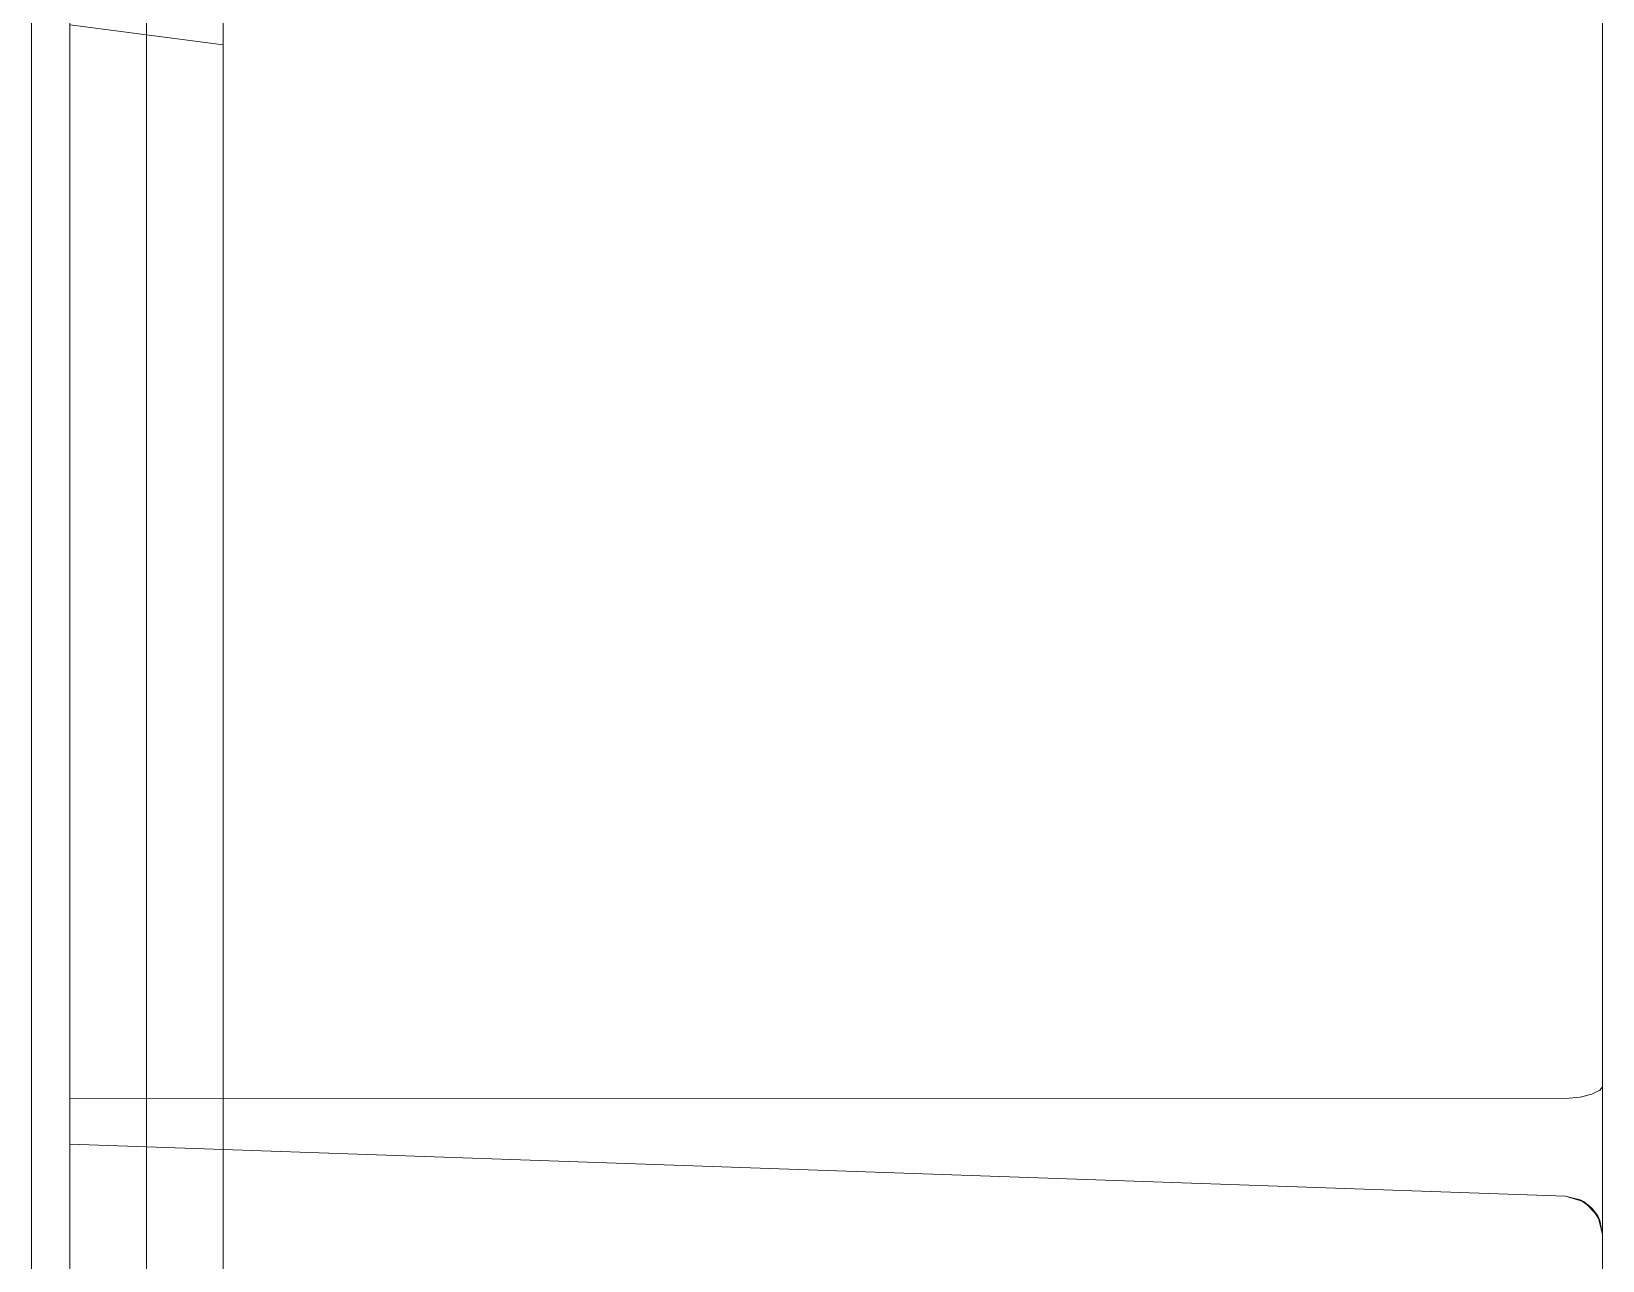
# Model space of a CAD drawing. Header units: millimetres. Extents: x 0 to 1729, y -270 to 583.
# Drawn here: x 1239.84 to 1260.34, y 330.68 to 346.71 of the extents above; entities that cross this region are included whole.
import ezdxf

# ---------------------------------------------------------------- set-up
doc = ezdxf.new("R2010")
doc.units = ezdxf.units.MM
doc.layers.add('OUTLINE', color=7, linetype='Continuous')

msp = doc.modelspace()

# ---------------------------------------------------------------- linework, layer by layer
at = {"layer": 'OUTLINE', "lineweight": 13}
for p, q in [((1260.34, 6), (1260.34, 422)), ((1260.34, 6), (1260.34, 422)), ((1260.34, 6), (1260.34, 422)), ((1260.34, 6), (1260.34, 422)), ((1240.34, 332.788), (1240.34, 367.212)), ((1240.34, 332.788), (1240.34, 367.212)), ((1240.34, 332.788), (1240.34, 367.212)), ((1240.34, 332.788), (1240.34, 367.212)), ((1240.34, 332.788), (1240.34, 367.212)), ((1240.34, 332.788), (1240.34, 367.212)), ((1240.34, 332.788), (1240.34, 367.212)), ((1240.34, 332.788), (1240.34, 367.212)), ((1240.34, 332.788), (1240.34, 367.212)), ((1240.34, 332.788), (1240.34, 367.212)), ((1240.34, 332.788), (1240.34, 367.212)), ((1240.34, 332.788), (1240.34, 367.212)), ((1240.34, 332.788), (1240.34, 367.212)), ((1240.34, 332.788), (1240.34, 367.212)), ((1240.34, 332.788), (1240.34, 367.212)), ((1240.34, 332.788), (1240.34, 367.212)), ((1240.34, 332.788), (1240.34, 367.212)), ((1240.34, 332.788), (1240.34, 367.212)), ((1240.34, 333.194), (1240.34, 366.806)), ((1240.34, 333.194), (1240.34, 366.806)), ((1240.34, 333.194), (1240.34, 366.806)), ((1240.34, 333.194), (1240.34, 366.806)), ((1240.34, 333.194), (1240.34, 366.806)), ((1240.34, 333.194), (1240.34, 366.806)), ((1240.34, 333.194), (1240.34, 366.806)), ((1240.34, 333.194), (1240.34, 366.806)), ((1240.34, 333.194), (1240.34, 366.806)), ((1240.34, 333.194), (1240.34, 366.806)), ((1242.34, 346.54), (1242.34, 361.147)), ((1242.34, 346.54), (1242.34, 361.147)), ((1239.84, 345.461), (1239.84, 354.049)), ((1239.84, 354.049), (1239.84, 345.461)), ((1239.84, 346.514), (1239.84, 353.965)), ((1239.84, 353.965), (1239.84, 346.514)), ((1242.34, 344.631), (1242.34, 352.927)), ((1242.34, 352.927), (1242.34, 344.631)), ((1240.34, 344.417), (1240.34, 352.721)), ((1240.34, 352.721), (1240.34, 344.417)), ((1241.34, 346.628), (1241.34, 352.439)), ((1241.34, 344.54), (1241.34, 352.106)), ((1241.34, 343.162), (1241.34, 351.92)), ((1240.34, 343.31), (1240.34, 351.75)), ((1240.34, 351.75), (1240.34, 343.31)), ((1240.34, 345.118), (1240.34, 351.741)), ((1240.34, 351.741), (1240.34, 345.118)), ((1242.34, 343.31), (1242.34, 351.75)), ((1242.34, 351.75), (1242.34, 343.31)), ((1242.34, 345.118), (1242.34, 351.741)), ((1242.34, 351.741), (1242.34, 345.118)), ((1239.84, 345.165), (1239.84, 351.033)), ((1239.84, 351.033), (1239.84, 345.165)), ((1240.34, 342.57), (1240.34, 351.03)), ((1240.34, 351.03), (1240.34, 342.57)), ((1242.34, 346.54), (1242.34, 350.96)), ((1242.34, 350.96), (1242.34, 346.54)), ((1242.34, 342.098), (1242.34, 350.679)), ((1242.34, 350.679), (1242.34, 342.098)), ((1239.84, 343.647), (1239.84, 349.553)), ((1239.84, 349.553), (1239.84, 343.647)), ((1241.34, 343.663), (1241.34, 349.578)), ((1241.34, 349.578), (1241.34, 343.663)), ((1241.34, 349.559), (1241.34, 343.655)), ((1240.34, 340.994), (1240.34, 348.797)), ((1240.34, 348.797), (1240.34, 340.994)), ((1242.34, 340.994), (1242.34, 348.797)), ((1242.34, 348.797), (1242.34, 340.994)), ((1241.34, 348.382), (1241.34, 340.59)), ((1239.84, 340.431), (1239.84, 348.211)), ((1239.84, 348.211), (1239.84, 340.431)), ((1241.34, 340.463), (1241.34, 348.25)), ((1241.34, 348.25), (1241.34, 340.463)), ((1241.34, 347.628), (1241.34, 338.536)), ((1239.84, 338.211), (1239.84, 347.29)), ((1239.84, 347.29), (1239.84, 338.211)), ((1241.34, 338.25), (1241.34, 347.336)), ((1241.34, 347.336), (1241.34, 338.25)), ((1240.34, 340.964), (1240.34, 347.131)), ((1240.34, 347.131), (1240.34, 340.964)), ((1242.34, 340.964), (1242.34, 347.131)), ((1242.34, 347.131), (1242.34, 340.964)), ((1242.34, 346.54), (1240.34, 346.802)), ((1240.34, 346.802), (1242.34, 346.54)), ((1239.84, 338.609), (1239.84, 346.514)), ((1239.84, 346.514), (1239.84, 338.609)), ((1241.34, 340.646), (1241.34, 346.628)), ((1239.84, 336.205), (1239.84, 345.461)), ((1239.84, 345.461), (1239.84, 336.205)), ((1239.84, 339.142), (1239.84, 345.165)), ((1239.84, 345.165), (1239.84, 339.142)), ((1240.34, 338.347), (1240.34, 345.118)), ((1240.34, 345.118), (1240.34, 338.347)), ((1242.34, 338.347), (1242.34, 345.118)), ((1242.34, 345.118), (1242.34, 338.347)), ((1242.34, 335.669), (1242.34, 344.631)), ((1242.34, 344.631), (1242.34, 335.669)), ((1240.34, 335.451), (1240.34, 344.417)), ((1240.34, 344.417), (1240.34, 335.451)), ((1241.34, 336.543), (1241.34, 344.54)), ((1239.84, 337.607), (1239.84, 343.647)), ((1239.84, 343.647), (1239.84, 337.607)), ((1241.34, 337.615), (1241.34, 343.663)), ((1241.34, 343.663), (1241.34, 337.615)), ((1241.34, 343.655), (1241.34, 337.612)), ((1240.34, 334.466), (1240.34, 343.31)), ((1240.34, 343.31), (1240.34, 334.466)), ((1242.34, 334.466), (1242.34, 343.31)), ((1242.34, 343.31), (1242.34, 334.466)), ((1241.34, 333.762), (1241.34, 343.162)), ((1240.34, 333.642), (1240.34, 342.57)), ((1240.34, 342.57), (1240.34, 333.642)), ((1242.34, 333.042), (1242.34, 342.098)), ((1242.34, 342.098), (1242.34, 333.042)), ((1240.34, 332.757), (1240.34, 340.994)), ((1240.34, 340.994), (1240.34, 332.757)), ((1240.34, 334.669), (1240.34, 340.964)), ((1240.34, 340.964), (1240.34, 334.669)), ((1242.34, 332.757), (1242.34, 340.994)), ((1242.34, 340.994), (1242.34, 332.757)), ((1242.34, 334.669), (1242.34, 340.964)), ((1242.34, 340.964), (1242.34, 334.669)), ((1241.34, 334.56), (1241.34, 340.646)), ((1241.34, 340.59), (1241.34, 332.411)), ((1239.84, 332.279), (1239.84, 340.431)), ((1239.84, 340.431), (1239.84, 332.279)), ((1241.34, 332.303), (1241.34, 340.463)), ((1241.34, 340.463), (1241.34, 332.303)), ((1239.84, 333.033), (1239.84, 339.142)), ((1239.84, 339.142), (1239.84, 333.033)), ((1239.84, 330.34), (1239.84, 338.609)), ((1239.84, 338.609), (1239.84, 330.34)), ((1241.34, 338.536), (1241.34, 328.854)), ((1240.34, 331.5), (1240.34, 338.347)), ((1240.34, 338.347), (1240.34, 331.5)), ((1241.34, 328.597), (1241.34, 338.25)), ((1241.34, 338.25), (1241.34, 328.597)), ((1242.34, 331.5), (1242.34, 338.347)), ((1242.34, 338.347), (1242.34, 331.5)), ((1239.84, 328.565), (1239.84, 338.211)), ((1239.84, 338.211), (1239.84, 328.565)), ((1239.84, 331.5), (1239.84, 337.607)), ((1239.84, 337.607), (1239.84, 331.5)), ((1241.34, 331.5), (1241.34, 337.615)), ((1241.34, 337.615), (1241.34, 331.5)), ((1241.34, 337.612), (1241.34, 331.5)), ((1241.34, 328.206), (1241.34, 336.543)), ((1239.84, 326.385), (1239.84, 336.205)), ((1239.84, 336.205), (1239.84, 326.385)), ((1242.34, 326.144), (1242.34, 335.669)), ((1242.34, 335.669), (1242.34, 326.144)), ((1240.34, 325.927), (1240.34, 335.451)), ((1240.34, 335.451), (1240.34, 325.927)), ((1240.34, 328.331), (1240.34, 334.669)), ((1240.34, 328.331), (1240.34, 334.669)), ((1241.34, 328.44), (1241.34, 334.56)), ((1242.34, 328.331), (1242.34, 334.669)), ((1242.34, 328.331), (1242.34, 334.669)), ((1240.34, 325.316), (1240.34, 334.466)), ((1240.34, 334.466), (1240.34, 325.316)), ((1242.34, 325.316), (1242.34, 334.466)), ((1242.34, 334.466), (1242.34, 325.316)), ((1241.34, 323.826), (1241.34, 333.762)), ((1240.34, 239.358), (1240.34, 333.642)), ((1240.34, 239.358), (1240.34, 333.642)), ((1240.34, 333.194), (1240.34, 332.696)), ((1240.34, 332.696), (1240.34, 333.194)), ((1240.34, 333.194), (1240.34, 332.696)), ((1240.34, 332.696), (1240.34, 333.194)), ((1240.34, 333.194), (1240.34, 332.696)), ((1240.34, 332.696), (1240.34, 333.194)), ((1240.34, 333.194), (1240.34, 332.696)), ((1240.34, 332.696), (1240.34, 333.194)), ((1240.34, 333.194), (1240.34, 332.696)), ((1240.34, 332.696), (1240.34, 333.194)), ((1239.84, 333.033), (1239.84, 326.906)), ((1239.84, 326.906), (1239.84, 333.033)), ((1242.34, 239.958), (1242.34, 333.042)), ((1242.34, 239.958), (1242.34, 333.042)), ((1260.304, 332.9), (1260.34, 332.946)), ((1260.34, 332.946), (1260.304, 332.9)), ((1260.304, 332.9), (1260.34, 332.946)), ((1260.34, 332.946), (1260.304, 332.9)), ((1260.304, 332.9), (1260.34, 332.946)), ((1260.34, 332.946), (1260.304, 332.9)), ((1260.304, 332.9), (1260.34, 332.946)), ((1260.34, 332.946), (1260.304, 332.9)), ((1260.304, 332.9), (1260.34, 332.946)), ((1260.34, 332.946), (1260.304, 332.9)), ((1260.304, 332.9), (1260.34, 332.946)), ((1260.34, 332.946), (1260.304, 332.9)), ((1260.304, 332.9), (1260.34, 332.946)), ((1260.34, 332.946), (1260.304, 332.9)), ((1260.304, 332.9), (1260.34, 332.946)), ((1260.34, 332.946), (1260.304, 332.9)), ((1260.304, 332.9), (1260.34, 332.946)), ((1260.34, 332.946), (1260.304, 332.9)), ((1260.34, 332.785), (1260.34, 332.946)), ((1260.34, 332.946), (1260.34, 332.785)), ((1260.34, 332.785), (1260.34, 332.946)), ((1260.34, 332.946), (1260.34, 332.785)), ((1260.34, 332.785), (1260.34, 332.946)), ((1260.34, 332.946), (1260.34, 332.785)), ((1260.34, 332.785), (1260.34, 332.946)), ((1260.34, 332.946), (1260.34, 332.785)), ((1260.34, 332.785), (1260.34, 332.946)), ((1260.34, 332.946), (1260.34, 332.785)), ((1260.34, 332.785), (1260.34, 332.946)), ((1260.34, 332.946), (1260.34, 332.785)), ((1260.34, 332.785), (1260.34, 332.946)), ((1260.34, 332.946), (1260.34, 332.785)), ((1260.34, 332.785), (1260.34, 332.946)), ((1260.34, 332.946), (1260.34, 332.785)), ((1260.34, 332.785), (1260.34, 332.946)), ((1260.34, 332.946), (1260.34, 332.785)), ((1240.34, 332.788), (1259.857, 332.793)), ((1259.857, 332.793), (1240.34, 332.788)), ((1240.34, 332.788), (1259.857, 332.793)), ((1259.857, 332.793), (1240.34, 332.788)), ((1240.34, 332.788), (1259.857, 332.793)), ((1259.857, 332.793), (1240.34, 332.788)), ((1240.34, 332.788), (1259.857, 332.793)), ((1259.857, 332.793), (1240.34, 332.788)), ((1240.34, 332.788), (1259.857, 332.793)), ((1259.857, 332.793), (1240.34, 332.788)), ((1240.34, 332.788), (1259.857, 332.793)), ((1259.857, 332.793), (1240.34, 332.788)), ((1240.34, 332.788), (1259.857, 332.793)), ((1259.857, 332.793), (1240.34, 332.788)), ((1240.34, 332.788), (1259.857, 332.793)), ((1259.857, 332.793), (1240.34, 332.788)), ((1240.34, 332.788), (1259.857, 332.793)), ((1259.857, 332.793), (1240.34, 332.788)), ((1240.34, 332.611), (1240.34, 332.788)), ((1240.34, 332.788), (1240.34, 332.611)), ((1240.34, 332.611), (1240.34, 332.788)), ((1240.34, 332.788), (1240.34, 332.611)), ((1240.34, 332.611), (1240.34, 332.788)), ((1240.34, 332.788), (1240.34, 332.611)), ((1240.34, 332.611), (1240.34, 332.788)), ((1240.34, 332.788), (1240.34, 332.611)), ((1240.34, 332.611), (1240.34, 332.788)), ((1240.34, 332.788), (1240.34, 332.611)), ((1240.34, 332.611), (1240.34, 332.788)), ((1240.34, 332.788), (1240.34, 332.611)), ((1240.34, 332.611), (1240.34, 332.788)), ((1240.34, 332.788), (1240.34, 332.611)), ((1240.34, 332.611), (1240.34, 332.788)), ((1240.34, 332.788), (1240.34, 332.611)), ((1240.34, 332.611), (1240.34, 332.788)), ((1240.34, 332.788), (1240.34, 332.611)), ((1240.34, 324.19), (1240.34, 332.757)), ((1240.34, 332.757), (1240.34, 324.19)), ((1242.34, 324.19), (1242.34, 332.757)), ((1242.34, 332.757), (1242.34, 324.19)), ((1259.857, 332.793), (1260.047, 332.809)), ((1260.047, 332.809), (1259.857, 332.793)), ((1259.857, 332.793), (1260.047, 332.809)), ((1260.047, 332.809), (1259.857, 332.793)), ((1259.857, 332.793), (1260.047, 332.809)), ((1260.047, 332.809), (1259.857, 332.793)), ((1259.857, 332.793), (1260.047, 332.809)), ((1260.047, 332.809), (1259.857, 332.793)), ((1259.857, 332.793), (1260.047, 332.809)), ((1260.047, 332.809), (1259.857, 332.793)), ((1259.857, 332.793), (1260.047, 332.809)), ((1260.047, 332.809), (1259.857, 332.793)), ((1259.857, 332.793), (1260.047, 332.809)), ((1260.047, 332.809), (1259.857, 332.793)), ((1259.857, 332.793), (1260.047, 332.809)), ((1260.047, 332.809), (1259.857, 332.793)), ((1259.857, 332.793), (1260.047, 332.809)), ((1260.047, 332.809), (1259.857, 332.793)), ((1260.047, 332.809), (1260.202, 332.849)), ((1260.202, 332.849), (1260.047, 332.809)), ((1260.047, 332.809), (1260.202, 332.849)), ((1260.202, 332.849), (1260.047, 332.809)), ((1260.047, 332.809), (1260.202, 332.849)), ((1260.202, 332.849), (1260.047, 332.809)), ((1260.047, 332.809), (1260.202, 332.849)), ((1260.202, 332.849), (1260.047, 332.809)), ((1260.047, 332.809), (1260.202, 332.849)), ((1260.202, 332.849), (1260.047, 332.809)), ((1260.047, 332.809), (1260.202, 332.849)), ((1260.202, 332.849), (1260.047, 332.809)), ((1260.047, 332.809), (1260.202, 332.849)), ((1260.202, 332.849), (1260.047, 332.809)), ((1260.047, 332.809), (1260.202, 332.849)), ((1260.202, 332.849), (1260.047, 332.809)), ((1260.047, 332.809), (1260.202, 332.849)), ((1260.202, 332.849), (1260.047, 332.809)), ((1260.202, 332.849), (1260.304, 332.9)), ((1260.304, 332.9), (1260.202, 332.849)), ((1260.202, 332.849), (1260.304, 332.9)), ((1260.304, 332.9), (1260.202, 332.849)), ((1260.202, 332.849), (1260.304, 332.9)), ((1260.304, 332.9), (1260.202, 332.849)), ((1260.202, 332.849), (1260.304, 332.9)), ((1260.304, 332.9), (1260.202, 332.849)), ((1260.202, 332.849), (1260.304, 332.9)), ((1260.304, 332.9), (1260.202, 332.849)), ((1260.202, 332.849), (1260.304, 332.9)), ((1260.304, 332.9), (1260.202, 332.849)), ((1260.202, 332.849), (1260.304, 332.9)), ((1260.304, 332.9), (1260.202, 332.849)), ((1260.202, 332.849), (1260.304, 332.9)), ((1260.304, 332.9), (1260.202, 332.849)), ((1260.202, 332.849), (1260.304, 332.9)), ((1260.304, 332.9), (1260.202, 332.849)), ((1260.34, 332.268), (1260.34, 332.785)), ((1260.34, 332.785), (1260.34, 332.268)), ((1260.34, 332.268), (1260.34, 332.785)), ((1260.34, 332.785), (1260.34, 332.268)), ((1260.34, 332.268), (1260.34, 332.785)), ((1260.34, 332.785), (1260.34, 332.268)), ((1260.34, 332.268), (1260.34, 332.785)), ((1260.34, 332.785), (1260.34, 332.268)), ((1260.34, 332.268), (1260.34, 332.785)), ((1260.34, 332.785), (1260.34, 332.268)), ((1260.34, 332.268), (1260.34, 332.785)), ((1260.34, 332.785), (1260.34, 332.268)), ((1260.34, 332.268), (1260.34, 332.785)), ((1260.34, 332.785), (1260.34, 332.268)), ((1260.34, 332.268), (1260.34, 332.785)), ((1260.34, 332.785), (1260.34, 332.268)), ((1260.34, 332.268), (1260.34, 332.785)), ((1260.34, 332.785), (1260.34, 332.268)), ((1240.34, 332.696), (1240.34, 332.332)), ((1240.34, 332.332), (1240.34, 332.696)), ((1240.34, 332.696), (1240.34, 332.332)), ((1240.34, 332.332), (1240.34, 332.696)), ((1240.34, 332.696), (1240.34, 332.332)), ((1240.34, 332.332), (1240.34, 332.696)), ((1240.34, 332.696), (1240.34, 332.332)), ((1240.34, 332.332), (1240.34, 332.696)), ((1240.34, 332.696), (1240.34, 332.332)), ((1240.34, 332.332), (1240.34, 332.696)), ((1240.34, 332.414), (1240.34, 332.611)), ((1240.34, 332.611), (1240.34, 332.414)), ((1240.34, 332.414), (1240.34, 332.611)), ((1240.34, 332.611), (1240.34, 332.414)), ((1240.34, 332.414), (1240.34, 332.611)), ((1240.34, 332.611), (1240.34, 332.414)), ((1240.34, 332.414), (1240.34, 332.611)), ((1240.34, 332.611), (1240.34, 332.414)), ((1240.34, 332.414), (1240.34, 332.611)), ((1240.34, 332.611), (1240.34, 332.414)), ((1240.34, 332.414), (1240.34, 332.611)), ((1240.34, 332.611), (1240.34, 332.414)), ((1240.34, 332.414), (1240.34, 332.611)), ((1240.34, 332.611), (1240.34, 332.414)), ((1240.34, 332.414), (1240.34, 332.611)), ((1240.34, 332.611), (1240.34, 332.414)), ((1240.34, 332.414), (1240.34, 332.611)), ((1240.34, 332.611), (1240.34, 332.414)), ((1240.34, 332.198), (1240.34, 332.414)), ((1240.34, 332.414), (1240.34, 332.198)), ((1240.34, 332.198), (1240.34, 332.414)), ((1240.34, 332.414), (1240.34, 332.198)), ((1240.34, 332.198), (1240.34, 332.414)), ((1240.34, 332.414), (1240.34, 332.198)), ((1240.34, 332.198), (1240.34, 332.414)), ((1240.34, 332.414), (1240.34, 332.198)), ((1240.34, 332.198), (1240.34, 332.414)), ((1240.34, 332.414), (1240.34, 332.198)), ((1240.34, 332.198), (1240.34, 332.414)), ((1240.34, 332.414), (1240.34, 332.198)), ((1240.34, 332.198), (1240.34, 332.414)), ((1240.34, 332.414), (1240.34, 332.198)), ((1240.34, 332.198), (1240.34, 332.414)), ((1240.34, 332.414), (1240.34, 332.198)), ((1240.34, 332.198), (1240.34, 332.414)), ((1240.34, 332.414), (1240.34, 332.198)), ((1240.34, 332.332), (1240.34, 332.198)), ((1240.34, 332.198), (1240.34, 332.332)), ((1240.34, 332.332), (1240.34, 332.198)), ((1240.34, 332.198), (1240.34, 332.332)), ((1240.34, 332.332), (1240.34, 332.198)), ((1240.34, 332.198), (1240.34, 332.332)), ((1240.34, 332.332), (1240.34, 332.198)), ((1240.34, 332.198), (1240.34, 332.332)), ((1240.34, 332.332), (1240.34, 332.198)), ((1240.34, 332.198), (1240.34, 332.332)), ((1241.34, 332.411), (1241.34, 323.939)), ((1239.84, 323.844), (1239.84, 332.279)), ((1239.84, 332.279), (1239.84, 323.844)), ((1240.34, 332.198), (1240.34, 332.198)), ((1259.857, 331.517), (1240.34, 332.198)), ((1240.34, 332.198), (1259.857, 331.517)), ((1240.34, 332.198), (1240.34, 332.198)), ((1240.34, 332.198), (1240.34, 332.198)), ((1259.857, 331.517), (1240.34, 332.198)), ((1240.34, 332.198), (1259.857, 331.517)), ((1240.34, 332.198), (1240.34, 332.198)), ((1259.857, 331.517), (1240.34, 332.198)), ((1240.34, 332.198), (1259.857, 331.517)), ((1240.34, 332.198), (1240.34, 332.198)), ((1259.857, 331.517), (1240.34, 332.198)), ((1240.34, 332.198), (1259.857, 331.517)), ((1240.34, 332.198), (1240.34, 332.198)), ((1240.34, 332.198), (1240.34, 332.198)), ((1259.857, 331.517), (1240.34, 332.198)), ((1240.34, 332.198), (1259.857, 331.517)), ((1240.34, 332.198), (1240.34, 332.198)), ((1240.34, 332.198), (1240.34, 332.198)), ((1259.857, 331.517), (1240.34, 332.198)), ((1240.34, 332.198), (1259.857, 331.517)), ((1240.34, 332.198), (1240.34, 332.198)), ((1259.857, 331.517), (1240.34, 332.198)), ((1240.34, 332.198), (1259.857, 331.517)), ((1240.34, 332.198), (1240.34, 332.198)), ((1259.857, 331.517), (1240.34, 332.198)), ((1240.34, 332.198), (1259.857, 331.517)), ((1240.34, 332.198), (1240.34, 332.198)), ((1240.34, 332.198), (1240.34, 332.198)), ((1259.857, 331.517), (1240.34, 332.198)), ((1240.34, 332.198), (1259.857, 331.517)), ((1240.34, 332.198), (1240.34, 332.198)), ((1241.34, 323.861), (1241.34, 332.303)), ((1241.34, 332.303), (1241.34, 323.861)), ((1260.34, 331.513), (1260.34, 332.268)), ((1260.34, 332.268), (1260.34, 331.513)), ((1260.34, 331.513), (1260.34, 332.268)), ((1260.34, 332.268), (1260.34, 331.513)), ((1260.34, 331.513), (1260.34, 332.268)), ((1260.34, 332.268), (1260.34, 331.513)), ((1260.34, 331.513), (1260.34, 332.268)), ((1260.34, 332.268), (1260.34, 331.513)), ((1260.34, 331.513), (1260.34, 332.268)), ((1260.34, 332.268), (1260.34, 331.513)), ((1260.34, 331.513), (1260.34, 332.268)), ((1260.34, 332.268), (1260.34, 331.513)), ((1260.34, 331.513), (1260.34, 332.268)), ((1260.34, 332.268), (1260.34, 331.513)), ((1260.34, 331.513), (1260.34, 332.268)), ((1260.34, 332.268), (1260.34, 331.513)), ((1260.34, 331.513), (1260.34, 332.268)), ((1260.34, 332.268), (1260.34, 331.513)), ((1239.84, 331.5), (1239.84, 325.393)), ((1239.84, 325.393), (1239.84, 331.5)), ((1240.34, 331.5), (1240.34, 324.653)), ((1240.34, 324.653), (1240.34, 331.5)), ((1241.34, 331.5), (1241.34, 325.385)), ((1241.34, 325.388), (1241.34, 331.5)), ((1241.34, 325.385), (1241.34, 331.5)), ((1242.34, 331.5), (1242.34, 324.653)), ((1242.34, 324.653), (1242.34, 331.5)), ((1260.1, 331.444), (1259.857, 331.517)), ((1260.047, 331.472), (1259.857, 331.517)), ((1259.857, 331.517), (1260.047, 331.472)), ((1259.857, 331.517), (1260.1, 331.444)), ((1260.1, 331.444), (1259.857, 331.517)), ((1260.047, 331.472), (1259.857, 331.517)), ((1259.857, 331.517), (1260.047, 331.472)), ((1260.047, 331.472), (1259.857, 331.517)), ((1259.857, 331.517), (1260.047, 331.472)), ((1260.047, 331.472), (1259.857, 331.517)), ((1259.857, 331.517), (1260.047, 331.472)), ((1259.857, 331.517), (1260.1, 331.444)), ((1260.1, 331.444), (1259.857, 331.517)), ((1260.047, 331.472), (1259.857, 331.517)), ((1259.857, 331.517), (1260.047, 331.472)), ((1259.857, 331.517), (1260.1, 331.444)), ((1260.1, 331.444), (1259.857, 331.517)), ((1260.047, 331.472), (1259.857, 331.517)), ((1259.857, 331.517), (1260.047, 331.472)), ((1260.047, 331.472), (1259.857, 331.517)), ((1259.857, 331.517), (1260.047, 331.472)), ((1260.047, 331.472), (1259.857, 331.517)), ((1259.857, 331.517), (1260.047, 331.472)), ((1259.857, 331.517), (1260.1, 331.444)), ((1260.1, 331.444), (1259.857, 331.517)), ((1260.047, 331.472), (1259.857, 331.517)), ((1259.857, 331.517), (1260.047, 331.472)), ((1259.857, 331.517), (1260.1, 331.444)), ((1260.34, 331.017), (1260.34, 331.513)), ((1260.34, 331.513), (1260.34, 331.017)), ((1260.34, 331.017), (1260.34, 331.513)), ((1260.34, 331.513), (1260.34, 331.017)), ((1260.34, 331.017), (1260.34, 331.513)), ((1260.34, 331.513), (1260.34, 331.017)), ((1260.34, 331.017), (1260.34, 331.513)), ((1260.34, 331.513), (1260.34, 331.017)), ((1260.34, 331.017), (1260.34, 331.513)), ((1260.34, 331.513), (1260.34, 331.017)), ((1260.34, 331.017), (1260.34, 331.513)), ((1260.34, 331.513), (1260.34, 331.017)), ((1260.34, 331.017), (1260.34, 331.513)), ((1260.34, 331.513), (1260.34, 331.017)), ((1260.34, 331.017), (1260.34, 331.513)), ((1260.34, 331.513), (1260.34, 331.017)), ((1260.34, 331.017), (1260.34, 331.513)), ((1260.34, 331.513), (1260.34, 331.017)), ((1260.1, 331.444), (1260.047, 331.472)), ((1260.202, 331.362), (1260.047, 331.472)), ((1260.047, 331.472), (1260.202, 331.362)), ((1260.047, 331.472), (1260.1, 331.444)), ((1260.1, 331.444), (1260.047, 331.472)), ((1260.202, 331.362), (1260.047, 331.472)), ((1260.047, 331.472), (1260.202, 331.362)), ((1260.202, 331.362), (1260.047, 331.472)), ((1260.047, 331.472), (1260.202, 331.362)), ((1260.202, 331.362), (1260.047, 331.472)), ((1260.047, 331.472), (1260.202, 331.362)), ((1260.047, 331.472), (1260.1, 331.444)), ((1260.1, 331.444), (1260.047, 331.472)), ((1260.202, 331.362), (1260.047, 331.472)), ((1260.047, 331.472), (1260.202, 331.362)), ((1260.047, 331.472), (1260.1, 331.444)), ((1260.1, 331.444), (1260.047, 331.472)), ((1260.202, 331.362), (1260.047, 331.472)), ((1260.047, 331.472), (1260.202, 331.362)), ((1260.202, 331.362), (1260.047, 331.472)), ((1260.047, 331.472), (1260.202, 331.362)), ((1260.202, 331.362), (1260.047, 331.472)), ((1260.047, 331.472), (1260.202, 331.362)), ((1260.047, 331.472), (1260.1, 331.444)), ((1260.1, 331.444), (1260.047, 331.472)), ((1260.202, 331.362), (1260.047, 331.472)), ((1260.047, 331.472), (1260.202, 331.362)), ((1260.047, 331.472), (1260.1, 331.444)), ((1260.276, 331.262), (1260.1, 331.444)), ((1260.1, 331.444), (1260.202, 331.362)), ((1260.202, 331.362), (1260.1, 331.444)), ((1260.1, 331.444), (1260.276, 331.262)), ((1260.276, 331.262), (1260.1, 331.444)), ((1260.1, 331.444), (1260.202, 331.362)), ((1260.202, 331.362), (1260.1, 331.444)), ((1260.1, 331.444), (1260.276, 331.262)), ((1260.276, 331.262), (1260.1, 331.444)), ((1260.1, 331.444), (1260.202, 331.362)), ((1260.202, 331.362), (1260.1, 331.444)), ((1260.1, 331.444), (1260.276, 331.262)), ((1260.276, 331.262), (1260.1, 331.444)), ((1260.1, 331.444), (1260.202, 331.362)), ((1260.202, 331.362), (1260.1, 331.444)), ((1260.1, 331.444), (1260.276, 331.262)), ((1260.276, 331.262), (1260.1, 331.444)), ((1260.1, 331.444), (1260.202, 331.362)), ((1260.202, 331.362), (1260.1, 331.444)), ((1260.1, 331.444), (1260.276, 331.262)), ((1260.276, 331.262), (1260.202, 331.362)), ((1260.304, 331.203), (1260.202, 331.362)), ((1260.202, 331.362), (1260.304, 331.203)), ((1260.202, 331.362), (1260.276, 331.262)), ((1260.276, 331.262), (1260.202, 331.362)), ((1260.304, 331.203), (1260.202, 331.362)), ((1260.202, 331.362), (1260.304, 331.203)), ((1260.304, 331.203), (1260.202, 331.362)), ((1260.202, 331.362), (1260.304, 331.203)), ((1260.304, 331.203), (1260.202, 331.362)), ((1260.202, 331.362), (1260.304, 331.203)), ((1260.202, 331.362), (1260.276, 331.262)), ((1260.276, 331.262), (1260.202, 331.362)), ((1260.304, 331.203), (1260.202, 331.362)), ((1260.202, 331.362), (1260.304, 331.203)), ((1260.202, 331.362), (1260.276, 331.262)), ((1260.276, 331.262), (1260.202, 331.362)), ((1260.304, 331.203), (1260.202, 331.362)), ((1260.202, 331.362), (1260.304, 331.203)), ((1260.304, 331.203), (1260.202, 331.362)), ((1260.202, 331.362), (1260.304, 331.203)), ((1260.304, 331.203), (1260.202, 331.362)), ((1260.202, 331.362), (1260.304, 331.203)), ((1260.202, 331.362), (1260.276, 331.262)), ((1260.276, 331.262), (1260.202, 331.362)), ((1260.304, 331.203), (1260.202, 331.362)), ((1260.202, 331.362), (1260.304, 331.203)), ((1260.202, 331.362), (1260.276, 331.262)), ((1260.34, 331.017), (1260.276, 331.262)), ((1260.276, 331.262), (1260.304, 331.203)), ((1260.304, 331.203), (1260.276, 331.262)), ((1260.276, 331.262), (1260.34, 331.017)), ((1260.34, 331.017), (1260.276, 331.262)), ((1260.276, 331.262), (1260.304, 331.203)), ((1260.304, 331.203), (1260.276, 331.262)), ((1260.276, 331.262), (1260.34, 331.017)), ((1260.34, 331.017), (1260.276, 331.262)), ((1260.276, 331.262), (1260.304, 331.203)), ((1260.304, 331.203), (1260.276, 331.262)), ((1260.276, 331.262), (1260.34, 331.017)), ((1260.34, 331.017), (1260.276, 331.262)), ((1260.276, 331.262), (1260.304, 331.203)), ((1260.304, 331.203), (1260.276, 331.262)), ((1260.276, 331.262), (1260.34, 331.017)), ((1260.34, 331.017), (1260.276, 331.262)), ((1260.276, 331.262), (1260.304, 331.203)), ((1260.304, 331.203), (1260.276, 331.262)), ((1260.276, 331.262), (1260.34, 331.017)), ((1260.34, 331.017), (1260.304, 331.203)), ((1260.304, 331.203), (1260.34, 331.017)), ((1260.34, 331.017), (1260.304, 331.203)), ((1260.304, 331.203), (1260.34, 331.017)), ((1260.34, 331.017), (1260.304, 331.203)), ((1260.304, 331.203), (1260.34, 331.017)), ((1260.34, 331.017), (1260.304, 331.203)), ((1260.304, 331.203), (1260.34, 331.017)), ((1260.34, 331.017), (1260.304, 331.203)), ((1260.304, 331.203), (1260.34, 331.017)), ((1260.34, 331.017), (1260.304, 331.203)), ((1260.304, 331.203), (1260.34, 331.017)), ((1260.34, 331.017), (1260.304, 331.203)), ((1260.304, 331.203), (1260.34, 331.017)), ((1260.34, 331.017), (1260.304, 331.203)), ((1260.304, 331.203), (1260.34, 331.017)), ((1260.34, 331.017), (1260.304, 331.203)), ((1260.304, 331.203), (1260.34, 331.017))]:
    msp.add_line(p, q, dxfattribs=at)

doc.saveas('drawing.dxf')
